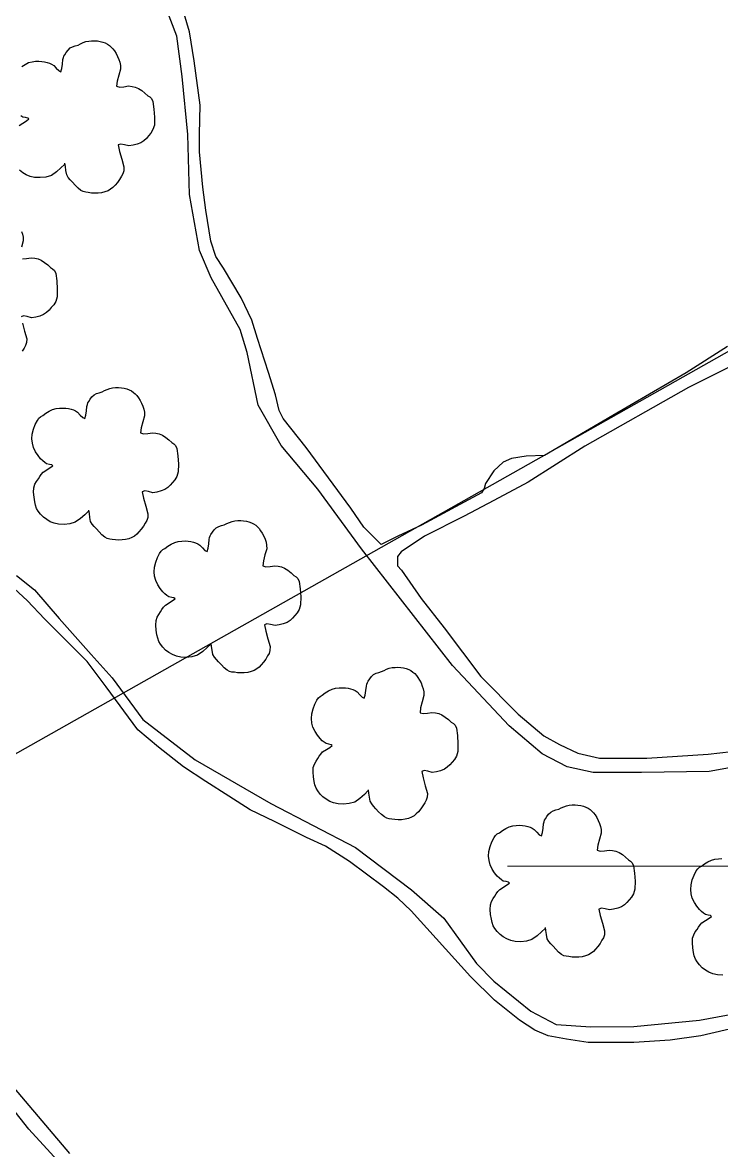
# Model space of a CAD drawing. Extents: x 731744 to 734894, y 7816585 to 7821040.
# Drawn here: x 733018.6 to 733274, y 7817396.1 to 7817808.2 of the extents above; entities that cross this region are included whole.
import ezdxf

# ---------------------------------------------------------------- set-up
doc = ezdxf.new("R2010")
doc.units = 0
doc.header["$MEASUREMENT"] = 0
doc.linetypes.add('CONTINUO', pattern=[0])
for name, color, linetype in [('0114000005', 1, 'CONTINUOUS'), ('0114000005010', 5, 'CONTINUOUS'), ('0114000005013', 5, 'CONTINUOUS')]:
    doc.layers.add(name, color=color, linetype=linetype)
for name, color, linetype, lineweight in [('MALHA', 8, 'CONTINUOUS', 9), ('MATO', 3, 'CONTINUOUS', 25), ('REDE_ELETRICA', 6, 'CONTINUOUS', 25)]:
    doc.layers.add(name, color=color, linetype=linetype, lineweight=lineweight)
doc.linetypes.add('CERCA1', pattern='A,0.25,-0.1,[133,ltypeshp.shx,S=0.1,R=0,X=-0.1,Y=0],-0.1,1', length=1.45)

msp = doc.modelspace()

# ---------------------------------------------------------------- linework, layer by layer
at = {"layer": '0114000005', "linetype": 'Continuous'}
for points in [[(733295.6, 7817539.35), (733269.51, 7817534.55), (733244.8, 7817534.2), (733227.06, 7817534.2), (733217.56, 7817536.26), (733208.41, 7817541.07), (733196.4, 7817551.25), (733175.69, 7817573.33), (733142.39, 7817615.9), (733126.48, 7817637.76), (733113.1, 7817653.66), (733104.63, 7817668.42), (733100.62, 7817687.64), (733098.11, 7817696.11), (733087.47, 7817714.99), (733083.23, 7817724.95), (733079.57, 7817745.43), (733079, 7817767.28), (733076.94, 7817788.45), (733074.99, 7817803.21), (733071.22, 7817813.05)], [(733016.33, 7817606.2), (733022.98, 7817600.9), (733031.99, 7817590.53), (733043.65, 7817577.3), (733051.31, 7817568.76), (733062.52, 7817553.54), (733081.63, 7817538.89), (733109.32, 7817522.87), (733140.21, 7817506.86), (733160.7, 7817491.29), (733172.48, 7817481), (733184.5, 7817464.4), (733190.79, 7817458), (733204.29, 7817447.01), (733213.56, 7817442.09), (733226.26, 7817441.29), (733241.94, 7817441.41), (733265.97, 7817443.69), (733287.59, 7817447.7)], [(733044.65, 7817377.92), (733020.91, 7817403.88), (732990.87, 7817441.78)]]:
    msp.add_lwpolyline(points, dxfattribs=at)
at = {"layer": '0114000005010', "linetype": 'Continuous', "flags": 128}
msp.add_lwpolyline([(733276.22, 7817689.83), (733261.1, 7817680.29), (733234.31, 7817664.64), (733209.33, 7817650), (733202.65, 7817649.84), (733197.24, 7817648.94), (733194.21, 7817647.56), (733190.76, 7817644.38), (733187.69, 7817639.76), (733187.26, 7817638.01), (733186.31, 7817636.37), (733164.3, 7817624.54), (733155.65, 7817620.56), (733149.66, 7817617.48), (733143.34, 7817623.85), (733138.57, 7817630.85), (733122.23, 7817652.97), (733113.85, 7817663.58), (733112.31, 7817666.44), (733110.99, 7817672.17), (733108.5, 7817680.34), (733104.46, 7817692.75), (733102.34, 7817699.43), (733098.52, 7817707.66), (733092, 7817718.42), (733089.24, 7817722.72), (733087.38, 7817728.4), (733085.53, 7817739.64), (733084.52, 7817748.13), (733083.25, 7817760.96), (733083.25, 7817767.38), (733083.46, 7817777.99), (733081.34, 7817794.28), (733079.53, 7817804.88), (733077.09, 7817813.53)], dxfattribs=at)
at = {"layer": '0114000005013', "linetype": 'Continuous', "flags": 128}
for points in [[(733281.14, 7817684.47), (733261.89, 7817674.85), (733224.05, 7817653.44), (733203.32, 7817640.34), (733190.8, 7817633.6), (733179.99, 7817627.82), (733165.48, 7817620.57), (733156.89, 7817614.86), (733155.63, 7817613.09), (733155.63, 7817609.75), (733157.03, 7817608.13), (733164.22, 7817597.83), (733172.66, 7817587.1), (733185.99, 7817569.25), (733199.69, 7817555.48), (733209.02, 7817547.63), (733214.79, 7817544.44), (733221.53, 7817541.33), (733229.38, 7817539.48), (733246.64, 7817539.48), (733269.15, 7817540.89), (733286.18, 7817542.81)], [(733280.52, 7817441.32), (733266.41, 7817438.03), (733255.2, 7817436.38), (733241.91, 7817435.59), (733235.18, 7817435.59), (733225.23, 7817435.59), (733217.31, 7817436.81), (733210.65, 7817438.06), (733205.82, 7817440.1), (733200.2, 7817443.72), (733191.06, 7817451.06), (733182.22, 7817459.69), (733160.55, 7817483.72), (733155.68, 7817488.34), (733150.49, 7817492.5), (733137.99, 7817501.73), (733129.29, 7817507.25), (733122.34, 7817510.44), (733110.6, 7817516.27), (733101.72, 7817520.57), (733093.95, 7817525.62), (733085.53, 7817530.95), (733077.37, 7817536.33), (733068.31, 7817543.45), (733060.68, 7817549.79), (733049.13, 7817565.56), (733042.16, 7817574.73), (733026.76, 7817590.22), (733020.28, 7817597.1), (733012.49, 7817604.26)], [(732999.2, 7817437.99), (733035.75, 7817395.02)]]:
    msp.add_lwpolyline(points, dxfattribs=at)
at = {"layer": 'MALHA', "color": 8}
msp.add_lwpolyline([(733195.76, 7817500), (733370.98, 7817500)], dxfattribs=at)
at = {"layer": 'MATO', "color": 94, "linetype": 'CONTINUO'}
for points in [[(733018.3, 7817792.18, -629.98), (733019.52, 7817792.94, -629.98), (733020.81, 7817793.58, -629.98), (733022.09, 7817793.9, -629.98), (733023.36, 7817794.06, -629.98), (733024.57, 7817794.09, -629.98), (733025.66, 7817794.03, -629.98), (733026.66, 7817793.89, -629.98), (733027.59, 7817793.66, -629.98), (733028.41, 7817793.39, -629.98), (733029.19, 7817793.03, -629.98), (733029.97, 7817792.56, -629.98), (733030.91, 7817791.52, -629.98), (733031.81, 7817790.64, -629.98), (733032.58, 7817790.22, -629.98), (733032.96, 7817791.42, -629.98), (733033.2, 7817793.02, -629.98), (733033.36, 7817794.68, -629.98), (733033.53, 7817795.4, -629.98), (733033.73, 7817795.95, -629.98), (733034.03, 7817796.46, -629.98), (733034.55, 7817797.31, -629.98), (733035.2, 7817798.16, -629.98), (733035.98, 7817798.93, -629.98), (733036.89, 7817799.36, -629.98), (733037.87, 7817799.69, -629.98), (733038.88, 7817799.99, -629.98), (733039.81, 7817800.45, -629.98), (733040.75, 7817800.88, -629.98), (733041.71, 7817801.25, -629.98), (733042.76, 7817801.44, -629.98), (733043.83, 7817801.54, -629.98), (733044.9, 7817801.54, -629.98), (733045.94, 7817801.48, -629.98), (733046.95, 7817801.34, -629.98), (733047.91, 7817801.11, -629.98), (733048.8, 7817800.77, -629.98), (733049.61, 7817800.33, -629.98), (733050.37, 7817799.82, -629.98), (733051.02, 7817799.26, -629.98), (733051.62, 7817798.61, -629.98), (733052.18, 7817797.85, -629.98), (733052.78, 7817796.89, -629.98), (733053.32, 7817795.84, -629.98), (733053.78, 7817794.71, -629.98), (733054.15, 7817793.7, -629.98), (733054.37, 7817792.56, -629.98), (733054.4, 7817791.21, -629.98), (733053.76, 7817788.99, -629.98), (733053.18, 7817786.8, -629.98), (733052.95, 7817784.98, -629.98), (733054.09, 7817784.66, -629.98), (733055.62, 7817784.77, -629.98), (733057.32, 7817785.04, -629.98), (733058.58, 7817784.9, -629.98), (733059.78, 7817784.62, -629.98), (733060.93, 7817784.17, -629.98), (733062.15, 7817783.36, -629.98), (733063.31, 7817782.43, -629.98), (733064.34, 7817781.48, -629.98), (733065.13, 7817781.04, -629.98), (733065.76, 7817780.41, -629.98), (733066.23, 7817779.32, -629.98), (733066.61, 7817776.62, -629.98), (733066.8, 7817773.62, -629.98), (733066.74, 7817770.73, -629.98), (733066.23, 7817769.1, -629.98), (733065.51, 7817767.86, -629.98), (733064.63, 7817766.89, -629.98), (733063.82, 7817765.89, -629.98), (733062.9, 7817765.04, -629.98), (733061.84, 7817764.33, -629.98), (733060.44, 7817763.78, -629.98), (733058.95, 7817763.39, -629.98), (733057.44, 7817763.16, -629.98), (733055.83, 7817763.59, -629.98), (733054.47, 7817763.83, -629.98), (733053.58, 7817763.5, -629.98), (733054.05, 7817761.11, -629.98), (733054.85, 7817758.28, -629.98), (733055.64, 7817755.48, -629.98), (733055.58, 7817754.05, -629.98), (733055.24, 7817752.97, -629.98), (733054.7, 7817752.07, -629.98), (733054.02, 7817750.91, -629.98), (733053.23, 7817749.81, -629.98), (733052.38, 7817748.8, -629.98), (733051.6, 7817747.99, -629.98), (733050.76, 7817747.32, -629.98), (733049.83, 7817746.77, -629.98), (733048.68, 7817746.35, -629.98), (733047.46, 7817746.05, -629.98), (733046.2, 7817745.88, -629.98), (733044.96, 7817745.86, -629.98), (733043.75, 7817745.94, -629.98), (733042.61, 7817746.1, -629.98), (733041.67, 7817746.21, -629.98), (733040.79, 7817746.44, -629.98), (733039.91, 7817746.86, -629.98), (733038.86, 7817747.75, -629.98), (733037.81, 7817748.79, -629.98), (733036.82, 7817749.9, -629.98), (733035.99, 7817750.76, -629.98), (733035.28, 7817751.65, -629.98), (733034.72, 7817752.64, -629.98), (733034.43, 7817754.14, -629.98), (733034.24, 7817755.59, -629.98), (733034.08, 7817756.79, -629.98)], [(733017.37, 7817770.61, -629.98), (733018.72, 7817771.49, -629.98), (733019.98, 7817772.31, -629.98), (733020.89, 7817773, -629.98), (733020.49, 7817773.29, -629.98), (733019.67, 7817773.49, -629.98), (733018.65, 7817773.71, -629.98), (733017.93, 7817774.14, -629.98)], [(733033.93, 7817756.37, -629.98), (733032.62, 7817755.11, -629.98), (733030.99, 7817753.68, -629.98), (733029.12, 7817752.34, -629.98), (733027.08, 7817751.78, -629.98), (733025, 7817751.55, -629.98), (733023.01, 7817751.63, -629.98), (733021.39, 7817751.98, -629.98), (733019.94, 7817752.56, -629.98), (733018.66, 7817753.32, -629.98), (733017.46, 7817754.23, -629.98)], [(733018.24, 7817731.93, -629.98), (733018.61, 7817730.92, -629.98), (733018.83, 7817729.78, -629.98), (733018.86, 7817728.43, -629.98), (733018.22, 7817726.21, -629.98)], [(733018.55, 7817721.88, -629.98), (733020.08, 7817721.99, -629.98), (733021.78, 7817722.26, -629.98), (733023.04, 7817722.12, -629.98), (733024.24, 7817721.84, -629.98), (733025.39, 7817721.39, -629.98), (733026.62, 7817720.58, -629.98), (733027.77, 7817719.65, -629.98), (733028.8, 7817718.7, -629.98), (733029.59, 7817718.26, -629.98), (733030.22, 7817717.63, -629.98), (733030.69, 7817716.54, -629.98), (733031.07, 7817713.84, -629.98), (733031.26, 7817710.84, -629.98), (733031.2, 7817707.95, -629.98), (733030.69, 7817706.32, -629.98), (733029.97, 7817705.08, -629.98), (733029.09, 7817704.11, -629.98), (733028.28, 7817703.11, -629.98), (733027.36, 7817702.26, -629.98), (733026.3, 7817701.55, -629.98), (733024.9, 7817701, -629.98), (733023.41, 7817700.61, -629.98), (733021.9, 7817700.38, -629.98), (733020.29, 7817700.81, -629.98), (733018.93, 7817701.05, -629.98), (733018.04, 7817700.72, -629.98)], [(733018.51, 7817698.33, -629.98), (733019.31, 7817695.5, -629.98), (733020.1, 7817692.7, -629.98), (733020.04, 7817691.27, -629.98), (733019.7, 7817690.19, -629.98), (733019.16, 7817689.29, -629.98), (733018.48, 7817688.13, -629.98)], [(733042.67, 7817629.67, -629.98), (733041.37, 7817628.41, -629.98), (733039.74, 7817626.97, -629.98), (733037.87, 7817625.63, -629.98), (733035.82, 7817625.07, -629.98), (733033.75, 7817624.85, -629.98), (733031.76, 7817624.93, -629.98), (733030.13, 7817625.28, -629.98), (733028.69, 7817625.85, -629.98), (733027.4, 7817626.62, -629.98), (733026.2, 7817627.52, -629.98), (733025.17, 7817628.55, -629.98), (733024.31, 7817629.65, -629.98), (733023.73, 7817630.7, -629.98), (733023.32, 7817631.85, -629.98), (733023.04, 7817633.13, -629.98), (733022.77, 7817634.83, -629.98), (733022.64, 7817636.59, -629.98), (733022.69, 7817638.27, -629.98), (733023.12, 7817639.51, -629.98), (733023.7, 7817640.57, -629.98), (733024.36, 7817641.51, -629.98), (733024.85, 7817642.36, -629.98), (733025.42, 7817643.15, -629.98), (733026.11, 7817643.91, -629.98), (733027.46, 7817644.79, -629.98), (733028.73, 7817645.6, -629.98), (733029.63, 7817646.29, -629.98), (733029.24, 7817646.58, -629.98), (733028.42, 7817646.78, -629.98), (733027.39, 7817647.01, -629.98), (733026.67, 7817647.43, -629.98), (733025.95, 7817648.03, -629.98), (733025.19, 7817648.83, -629.98), (733024.24, 7817650.02, -629.98), (733023.34, 7817651.4, -629.98), (733022.59, 7817652.92, -629.98), (733022.19, 7817654.49, -629.98), (733022.03, 7817656.12, -629.98), (733022.12, 7817657.79, -629.98), (733022.6, 7817659.63, -629.98), (733023.25, 7817661.37, -629.98), (733023.99, 7817662.87, -629.98), (733024.57, 7817663.65, -629.98), (733025.2, 7817664.22, -629.98), (733025.96, 7817664.68, -629.98), (733027.05, 7817665.47, -629.98), (733028.26, 7817666.23, -629.98), (733029.55, 7817666.88, -629.98), (733030.83, 7817667.2, -629.98), (733032.1, 7817667.35, -629.98), (733033.32, 7817667.38, -629.98), (733034.4, 7817667.33, -629.98), (733035.4, 7817667.18, -629.98), (733036.33, 7817666.95, -629.98), (733037.15, 7817666.69, -629.98), (733037.94, 7817666.33, -629.98), (733038.71, 7817665.85, -629.98), (733039.66, 7817664.81, -629.98), (733040.56, 7817663.94, -629.98), (733041.33, 7817663.52, -629.98), (733041.7, 7817664.72, -629.98), (733041.94, 7817666.32, -629.98), (733042.11, 7817667.97, -629.98), (733042.27, 7817668.7, -629.98), (733042.48, 7817669.25, -629.98), (733042.77, 7817669.75, -629.98), (733043.3, 7817670.6, -629.98), (733043.95, 7817671.45, -629.98), (733044.72, 7817672.22, -629.98), (733045.64, 7817672.65, -629.98), (733046.62, 7817672.99, -629.98), (733047.63, 7817673.28, -629.98), (733048.56, 7817673.74, -629.98), (733049.5, 7817674.17, -629.98), (733050.46, 7817674.54, -629.98), (733051.51, 7817674.74, -629.98), (733052.58, 7817674.83, -629.98), (733053.65, 7817674.83, -629.98), (733054.69, 7817674.78, -629.98), (733055.7, 7817674.64, -629.98), (733056.66, 7817674.4, -629.98), (733057.54, 7817674.06, -629.98), (733058.36, 7817673.63, -629.98), (733059.11, 7817673.11, -629.98), (733059.77, 7817672.55, -629.98), (733060.37, 7817671.91, -629.98), (733060.93, 7817671.15, -629.98), (733061.52, 7817670.19, -629.98), (733062.06, 7817669.13, -629.98), (733062.52, 7817668, -629.98), (733062.89, 7817666.99, -629.98), (733063.11, 7817665.86, -629.98), (733063.15, 7817664.5, -629.98), (733062.5, 7817662.28, -629.98), (733061.92, 7817660.09, -629.98), (733061.7, 7817658.27, -629.98), (733062.83, 7817657.95, -629.98), (733064.37, 7817658.06, -629.98), (733066.07, 7817658.34, -629.98), (733067.33, 7817658.2, -629.98), (733068.52, 7817657.92, -629.98), (733069.68, 7817657.47, -629.98), (733070.9, 7817656.66, -629.98), (733072.05, 7817655.73, -629.98), (733073.08, 7817654.77, -629.98), (733073.87, 7817654.33, -629.98), (733074.5, 7817653.7, -629.98), (733074.97, 7817652.61, -629.98), (733075.36, 7817649.91, -629.98), (733075.54, 7817646.91, -629.98), (733075.48, 7817644.03, -629.98), (733074.98, 7817642.39, -629.98), (733074.25, 7817641.15, -629.98), (733073.38, 7817640.19, -629.98), (733072.57, 7817639.19, -629.98), (733071.65, 7817638.33, -629.98), (733070.58, 7817637.63, -629.98), (733069.19, 7817637.07, -629.98), (733067.7, 7817636.68, -629.98), (733066.18, 7817636.45, -629.98), (733064.57, 7817636.88, -629.98), (733063.22, 7817637.12, -629.98), (733062.33, 7817636.79, -629.98), (733062.8, 7817634.41, -629.98), (733063.59, 7817631.58, -629.98), (733064.39, 7817628.78, -629.98), (733064.32, 7817627.35, -629.98), (733063.99, 7817626.26, -629.98), (733063.44, 7817625.36, -629.98), (733062.77, 7817624.2, -629.98), (733061.98, 7817623.1, -629.98), (733061.12, 7817622.1, -629.98), (733060.34, 7817621.29, -629.98), (733059.5, 7817620.61, -629.98), (733058.57, 7817620.07, -629.98), (733057.43, 7817619.64, -629.98), (733056.21, 7817619.35, -629.98), (733054.95, 7817619.18, -629.98), (733053.7, 7817619.15, -629.98), (733052.5, 7817619.23, -629.98), (733051.35, 7817619.39, -629.98), (733050.42, 7817619.5, -629.98), (733049.54, 7817619.74, -629.98), (733048.66, 7817620.16, -629.98), (733047.6, 7817621.04, -629.98), (733046.56, 7817622.09, -629.98), (733045.57, 7817623.19, -629.98), (733044.74, 7817624.05, -629.98), (733044.03, 7817624.94, -629.98), (733043.47, 7817625.93, -629.98), (733043.18, 7817627.43, -629.98), (733042.99, 7817628.88, -629.98), (733042.82, 7817630.08, -629.98)], [(733087.34, 7817581.1, -629.98), (733086.03, 7817579.83, -629.98), (733084.4, 7817578.4, -629.98), (733082.53, 7817577.06, -629.98), (733080.49, 7817576.5, -629.98), (733078.41, 7817576.28, -629.98), (733076.42, 7817576.35, -629.98), (733074.8, 7817576.7, -629.98), (733073.35, 7817577.28, -629.98), (733072.06, 7817578.05, -629.98), (733070.87, 7817578.95, -629.98), (733069.83, 7817579.97, -629.98), (733068.98, 7817581.08, -629.98), (733068.39, 7817582.13, -629.98), (733067.98, 7817583.27, -629.98), (733067.7, 7817584.56, -629.98), (733067.43, 7817586.26, -629.98), (733067.3, 7817588.02, -629.98), (733067.35, 7817589.69, -629.98), (733067.78, 7817590.93, -629.98), (733068.36, 7817592, -629.98), (733069.02, 7817592.94, -629.98), (733069.51, 7817593.79, -629.98), (733070.08, 7817594.58, -629.98), (733070.78, 7817595.34, -629.98), (733072.13, 7817596.21, -629.98), (733073.39, 7817597.03, -629.98), (733074.29, 7817597.72, -629.98), (733073.9, 7817598.01, -629.98), (733073.08, 7817598.21, -629.98), (733072.06, 7817598.44, -629.98), (733071.34, 7817598.86, -629.98), (733070.61, 7817599.46, -629.98), (733069.85, 7817600.26, -629.98), (733068.9, 7817601.44, -629.98), (733068.01, 7817602.83, -629.98), (733067.25, 7817604.35, -629.98), (733066.85, 7817605.91, -629.98), (733066.69, 7817607.55, -629.98), (733066.78, 7817609.22, -629.98), (733067.26, 7817611.06, -629.98), (733067.91, 7817612.79, -629.98), (733068.66, 7817614.29, -629.98), (733069.23, 7817615.08, -629.98), (733069.87, 7817615.64, -629.98), (733070.63, 7817616.11, -629.98), (733071.71, 7817616.9, -629.98), (733072.93, 7817617.66, -629.98), (733074.21, 7817618.3, -629.98), (733075.5, 7817618.62, -629.98), (733076.76, 7817618.78, -629.98), (733077.98, 7817618.81, -629.98), (733079.07, 7817618.76, -629.98), (733080.07, 7817618.61, -629.98), (733081, 7817618.38, -629.98), (733081.82, 7817618.11, -629.98), (733082.6, 7817617.75, -629.98), (733083.38, 7817617.28, -629.98), (733084.32, 7817616.24, -629.98), (733085.22, 7817615.37, -629.98), (733085.99, 7817614.95, -629.98), (733086.37, 7817616.14, -629.98), (733086.61, 7817617.75, -629.98), (733086.77, 7817619.4, -629.98), (733086.94, 7817620.12, -629.98), (733087.14, 7817620.68, -629.98), (733087.44, 7817621.18, -629.98), (733087.96, 7817622.03, -629.98), (733088.61, 7817622.88, -629.98), (733089.39, 7817623.65, -629.98), (733090.3, 7817624.08, -629.98), (733091.28, 7817624.42, -629.98), (733092.29, 7817624.71, -629.98), (733093.22, 7817625.17, -629.98), (733094.16, 7817625.6, -629.98), (733095.12, 7817625.97, -629.98), (733096.17, 7817626.16, -629.98), (733097.24, 7817626.26, -629.98), (733098.31, 7817626.26, -629.98), (733099.35, 7817626.21, -629.98), (733100.36, 7817626.06, -629.98), (733101.32, 7817625.83, -629.98), (733102.21, 7817625.49, -629.98), (733103.02, 7817625.05, -629.98), (733103.77, 7817624.54, -629.98), (733104.43, 7817623.98, -629.98), (733105.03, 7817623.33, -629.98), (733105.59, 7817622.57, -629.98), (733106.19, 7817621.62, -629.98), (733106.73, 7817620.56, -629.98), (733107.19, 7817619.43, -629.98), (733107.56, 7817618.42, -629.98), (733107.78, 7817617.28, -629.98), (733107.81, 7817615.93, -629.98), (733107.17, 7817613.71, -629.98), (733106.59, 7817611.52, -629.98), (733106.36, 7817609.7, -629.98), (733107.5, 7817609.38, -629.98), (733109.03, 7817609.49, -629.98), (733110.73, 7817609.76, -629.98), (733111.99, 7817609.62, -629.98), (733113.19, 7817609.34, -629.98), (733114.34, 7817608.9, -629.98), (733115.56, 7817608.08, -629.98), (733116.72, 7817607.15, -629.98), (733117.75, 7817606.2, -629.98), (733118.54, 7817605.76, -629.98), (733119.17, 7817605.13, -629.98), (733119.64, 7817604.04, -629.98), (733120.02, 7817601.34, -629.98), (733120.21, 7817598.34, -629.98), (733120.15, 7817595.46, -629.98), (733119.64, 7817593.82, -629.98), (733118.92, 7817592.58, -629.98), (733118.04, 7817591.61, -629.98), (733117.23, 7817590.61, -629.98), (733116.31, 7817589.76, -629.98), (733115.25, 7817589.06, -629.98), (733113.85, 7817588.5, -629.98), (733112.36, 7817588.11, -629.98), (733110.85, 7817587.88, -629.98), (733109.23, 7817588.31, -629.98), (733107.88, 7817588.55, -629.98), (733106.99, 7817588.22, -629.98), (733107.46, 7817585.84, -629.98), (733108.26, 7817583, -629.98), (733109.05, 7817580.2, -629.98), (733108.99, 7817578.77, -629.98), (733108.65, 7817577.69, -629.98), (733108.11, 7817576.79, -629.98), (733107.43, 7817575.63, -629.98), (733106.64, 7817574.53, -629.98), (733105.79, 7817573.53, -629.98), (733105, 7817572.72, -629.98), (733104.17, 7817572.04, -629.98), (733103.24, 7817571.49, -629.98), (733102.09, 7817571.07, -629.98), (733100.87, 7817570.78, -629.98), (733099.61, 7817570.6, -629.98), (733098.37, 7817570.58, -629.98), (733097.16, 7817570.66, -629.98), (733096.02, 7817570.82, -629.98), (733095.08, 7817570.93, -629.98), (733094.2, 7817571.16, -629.98), (733093.32, 7817571.59, -629.98), (733092.27, 7817572.47, -629.98), (733091.22, 7817573.52, -629.98), (733090.23, 7817574.62, -629.98), (733089.4, 7817575.48, -629.98), (733088.69, 7817576.37, -629.98), (733088.13, 7817577.36, -629.98), (733087.84, 7817578.86, -629.98), (733087.65, 7817580.31, -629.98), (733087.49, 7817581.51, -629.98)], [(733144.8, 7817527.47, -629.98), (733143.5, 7817526.21, -629.98), (733141.86, 7817524.77, -629.98), (733139.99, 7817523.43, -629.98), (733137.95, 7817522.88, -629.98), (733135.87, 7817522.65, -629.98), (733133.88, 7817522.73, -629.98), (733132.26, 7817523.08, -629.98), (733130.81, 7817523.66, -629.98), (733129.53, 7817524.42, -629.98), (733128.33, 7817525.33, -629.98), (733127.29, 7817526.35, -629.98), (733126.44, 7817527.46, -629.98), (733125.86, 7817528.51, -629.98), (733125.44, 7817529.65, -629.98), (733125.16, 7817530.93, -629.98), (733124.89, 7817532.64, -629.98), (733124.76, 7817534.39, -629.98), (733124.82, 7817536.07, -629.98), (733125.24, 7817537.31, -629.98), (733125.82, 7817538.38, -629.98), (733126.48, 7817539.31, -629.98), (733126.98, 7817540.16, -629.98), (733127.54, 7817540.95, -629.98), (733128.24, 7817541.71, -629.98), (733129.59, 7817542.59, -629.98), (733130.85, 7817543.41, -629.98), (733131.76, 7817544.1, -629.98), (733131.36, 7817544.38, -629.98), (733130.55, 7817544.59, -629.98), (733129.52, 7817544.81, -629.98), (733128.8, 7817545.24, -629.98), (733128.07, 7817545.83, -629.98), (733127.31, 7817546.63, -629.98), (733126.37, 7817547.82, -629.98), (733125.47, 7817549.2, -629.98), (733124.71, 7817550.72, -629.98), (733124.31, 7817552.29, -629.98), (733124.15, 7817553.92, -629.98), (733124.25, 7817555.6, -629.98), (733124.72, 7817557.44, -629.98), (733125.37, 7817559.17, -629.98), (733126.12, 7817560.67, -629.98), (733126.69, 7817561.46, -629.98), (733127.33, 7817562.02, -629.98), (733128.09, 7817562.49, -629.98), (733129.18, 7817563.28, -629.98), (733130.39, 7817564.04, -629.98), (733131.68, 7817564.68, -629.98), (733132.96, 7817565, -629.98), (733134.23, 7817565.16, -629.98), (733135.45, 7817565.18, -629.98), (733136.53, 7817565.13, -629.98), (733137.53, 7817564.99, -629.98), (733138.46, 7817564.75, -629.98), (733139.28, 7817564.49, -629.98), (733140.06, 7817564.13, -629.98), (733140.84, 7817563.65, -629.98), (733141.79, 7817562.62, -629.98), (733142.68, 7817561.74, -629.98), (733143.45, 7817561.32, -629.98), (733143.83, 7817562.52, -629.98), (733144.07, 7817564.12, -629.98), (733144.23, 7817565.78, -629.98), (733144.4, 7817566.5, -629.98), (733144.6, 7817567.05, -629.98), (733144.9, 7817567.55, -629.98), (733145.42, 7817568.4, -629.98), (733146.08, 7817569.25, -629.98), (733146.85, 7817570.02, -629.98), (733147.76, 7817570.46, -629.98), (733148.74, 7817570.79, -629.98), (733149.75, 7817571.09, -629.98), (733150.68, 7817571.54, -629.98), (733151.62, 7817571.98, -629.98), (733152.59, 7817572.35, -629.98), (733153.64, 7817572.54, -629.98), (733154.7, 7817572.63, -629.98), (733155.77, 7817572.64, -629.98), (733156.82, 7817572.58, -629.98), (733157.83, 7817572.44, -629.98), (733158.79, 7817572.21, -629.98), (733159.67, 7817571.86, -629.98), (733160.49, 7817571.43, -629.98), (733161.24, 7817570.91, -629.98), (733161.89, 7817570.36, -629.98), (733162.49, 7817569.71, -629.98), (733163.06, 7817568.95, -629.98), (733163.65, 7817567.99, -629.98), (733164.19, 7817566.93, -629.98), (733164.65, 7817565.8, -629.98), (733165.02, 7817564.8, -629.98), (733165.24, 7817563.66, -629.98), (733165.27, 7817562.31, -629.98), (733164.63, 7817560.09, -629.98), (733164.05, 7817557.9, -629.98), (733163.82, 7817556.07, -629.98), (733164.96, 7817555.75, -629.98), (733166.49, 7817555.86, -629.98), (733168.19, 7817556.14, -629.98), (733169.45, 7817556, -629.98), (733170.65, 7817555.72, -629.98), (733171.8, 7817555.27, -629.98), (733173.03, 7817554.46, -629.98), (733174.18, 7817553.53, -629.98), (733175.21, 7817552.57, -629.98), (733176, 7817552.14, -629.98), (733176.63, 7817551.5, -629.98), (733177.1, 7817550.42, -629.98), (733177.48, 7817547.72, -629.98), (733177.67, 7817544.72, -629.98), (733177.61, 7817541.83, -629.98), (733177.1, 7817540.2, -629.98), (733176.38, 7817538.96, -629.98), (733175.51, 7817537.99, -629.98), (733174.7, 7817536.99, -629.98), (733173.78, 7817536.14, -629.98), (733172.71, 7817535.43, -629.98), (733171.32, 7817534.88, -629.98), (733169.82, 7817534.49, -629.98), (733168.31, 7817534.26, -629.98), (733166.7, 7817534.69, -629.98), (733165.34, 7817534.92, -629.98), (733164.45, 7817534.6, -629.98), (733164.92, 7817532.21, -629.98), (733165.72, 7817529.38, -629.98), (733166.51, 7817526.58, -629.98), (733166.45, 7817525.15, -629.98), (733166.12, 7817524.07, -629.98), (733165.57, 7817523.16, -629.98), (733164.89, 7817522.01, -629.98), (733164.1, 7817520.91, -629.98), (733163.25, 7817519.9, -629.98), (733162.47, 7817519.09, -629.98), (733161.63, 7817518.42, -629.98), (733160.7, 7817517.87, -629.98), (733159.56, 7817517.45, -629.98), (733158.33, 7817517.15, -629.98), (733157.07, 7817516.98, -629.98), (733155.83, 7817516.96, -629.98), (733154.62, 7817517.04, -629.98), (733153.48, 7817517.2, -629.98), (733152.55, 7817517.31, -629.98), (733151.66, 7817517.54, -629.98), (733150.78, 7817517.96, -629.98), (733149.73, 7817518.85, -629.98), (733148.68, 7817519.89, -629.98), (733147.69, 7817521, -629.98), (733146.86, 7817521.86, -629.98), (733146.15, 7817522.75, -629.98), (733145.59, 7817523.73, -629.98), (733145.31, 7817525.23, -629.98), (733145.11, 7817526.69, -629.98), (733144.95, 7817527.88, -629.98)], [(733209.53, 7817477.21, -629.98), (733208.22, 7817475.95, -629.98), (733206.59, 7817474.52, -629.98), (733204.72, 7817473.18, -629.98), (733202.68, 7817472.62, -629.98), (733200.6, 7817472.39, -629.98), (733198.61, 7817472.47, -629.98), (733196.99, 7817472.82, -629.98), (733195.54, 7817473.4, -629.98), (733194.25, 7817474.16, -629.98), (733193.06, 7817475.07, -629.98), (733192.02, 7817476.09, -629.98), (733191.16, 7817477.2, -629.98), (733190.58, 7817478.25, -629.98), (733190.17, 7817479.39, -629.98), (733189.89, 7817480.68, -629.98), (733189.62, 7817482.38, -629.98), (733189.49, 7817484.14, -629.98), (733189.54, 7817485.81, -629.98), (733189.97, 7817487.05, -629.98), (733190.55, 7817488.12, -629.98), (733191.21, 7817489.05, -629.98), (733191.7, 7817489.91, -629.98), (733192.27, 7817490.7, -629.98), (733192.97, 7817491.45, -629.98), (733194.31, 7817492.33, -629.98), (733195.58, 7817493.15, -629.98), (733196.48, 7817493.84, -629.98), (733196.09, 7817494.13, -629.98), (733195.27, 7817494.33, -629.98), (733194.24, 7817494.55, -629.98), (733193.53, 7817494.98, -629.98), (733192.8, 7817495.57, -629.98), (733192.04, 7817496.38, -629.98), (733191.09, 7817497.56, -629.98), (733190.2, 7817498.94, -629.98), (733189.44, 7817500.47, -629.98), (733189.04, 7817502.03, -629.98), (733188.88, 7817503.66, -629.98), (733188.97, 7817505.34, -629.98), (733189.45, 7817507.18, -629.98), (733190.1, 7817508.91, -629.98), (733190.85, 7817510.41, -629.98), (733191.42, 7817511.2, -629.98), (733192.05, 7817511.76, -629.98), (733192.82, 7817512.23, -629.98), (733193.9, 7817513.02, -629.98), (733195.12, 7817513.78, -629.98), (733196.4, 7817514.42, -629.98), (733197.69, 7817514.74, -629.98), (733198.95, 7817514.9, -629.98), (733200.17, 7817514.93, -629.98), (733201.25, 7817514.87, -629.98), (733202.26, 7817514.73, -629.98), (733203.19, 7817514.5, -629.98), (733204.01, 7817514.23, -629.98), (733204.79, 7817513.87, -629.98), (733205.57, 7817513.4, -629.98), (733206.51, 7817512.36, -629.98), (733207.41, 7817511.48, -629.98), (733208.18, 7817511.06, -629.98), (733208.56, 7817512.26, -629.98), (733208.8, 7817513.86, -629.98), (733208.96, 7817515.52, -629.98), (733209.13, 7817516.24, -629.98), (733209.33, 7817516.79, -629.98), (733209.63, 7817517.3, -629.98), (733210.15, 7817518.15, -629.98), (733210.8, 7817519, -629.98), (733211.58, 7817519.77, -629.98), (733212.49, 7817520.2, -629.98), (733213.47, 7817520.53, -629.98), (733214.48, 7817520.83, -629.98), (733215.41, 7817521.29, -629.98), (733216.35, 7817521.72, -629.98), (733217.31, 7817522.09, -629.98), (733218.36, 7817522.28, -629.98), (733219.43, 7817522.38, -629.98), (733220.5, 7817522.38, -629.98), (733221.54, 7817522.32, -629.98), (733222.55, 7817522.18, -629.98), (733223.51, 7817521.95, -629.98), (733224.4, 7817521.6, -629.98), (733225.21, 7817521.17, -629.98), (733225.96, 7817520.66, -629.98), (733226.62, 7817520.1, -629.98), (733227.22, 7817519.45, -629.98), (733227.78, 7817518.69, -629.98), (733228.37, 7817517.73, -629.98), (733228.91, 7817516.68, -629.98), (733229.37, 7817515.55, -629.98), (733229.74, 7817514.54, -629.98), (733229.97, 7817513.4, -629.98), (733230, 7817512.05, -629.98), (733229.36, 7817509.83, -629.98), (733228.78, 7817507.64, -629.98), (733228.55, 7817505.82, -629.98), (733229.68, 7817505.5, -629.98), (733231.22, 7817505.61, -629.98), (733232.92, 7817505.88, -629.98), (733234.18, 7817505.74, -629.98), (733235.38, 7817505.46, -629.98), (733236.53, 7817505.01, -629.98), (733237.75, 7817504.2, -629.98), (733238.9, 7817503.27, -629.98), (733239.94, 7817502.32, -629.98), (733240.73, 7817501.88, -629.98), (733241.36, 7817501.25, -629.98), (733241.83, 7817500.16, -629.98), (733242.21, 7817497.46, -629.98), (733242.4, 7817494.46, -629.98), (733242.34, 7817491.57, -629.98), (733241.83, 7817489.94, -629.98), (733241.11, 7817488.7, -629.98), (733240.23, 7817487.73, -629.98), (733239.42, 7817486.73, -629.98), (733238.5, 7817485.88, -629.98), (733237.44, 7817485.17, -629.98), (733236.04, 7817484.62, -629.98), (733234.55, 7817484.23, -629.98), (733233.04, 7817484, -629.98), (733231.42, 7817484.43, -629.98), (733230.07, 7817484.66, -629.98), (733229.18, 7817484.34, -629.98), (733229.65, 7817481.95, -629.98), (733230.44, 7817479.12, -629.98), (733231.24, 7817476.32, -629.98), (733231.18, 7817474.89, -629.98), (733230.84, 7817473.81, -629.98), (733230.29, 7817472.91, -629.98), (733229.62, 7817471.75, -629.98), (733228.83, 7817470.65, -629.98), (733227.98, 7817469.64, -629.98), (733227.19, 7817468.83, -629.98), (733226.35, 7817468.16, -629.98), (733225.43, 7817467.61, -629.98), (733224.28, 7817467.19, -629.98), (733223.06, 7817466.89, -629.98), (733221.8, 7817466.72, -629.98), (733220.56, 7817466.7, -629.98), (733219.35, 7817466.78, -629.98), (733218.21, 7817466.94, -629.98), (733217.27, 7817467.05, -629.98), (733216.39, 7817467.28, -629.98), (733215.51, 7817467.7, -629.98), (733214.46, 7817468.59, -629.98), (733213.41, 7817469.63, -629.98), (733212.42, 7817470.74, -629.98), (733211.59, 7817471.6, -629.98), (733210.88, 7817472.49, -629.98), (733210.32, 7817473.48, -629.98), (733210.03, 7817474.98, -629.98), (733209.84, 7817476.43, -629.98), (733209.68, 7817477.63, -629.98)], [(733274.47, 7817460.21, -629.98), (733272.47, 7817460.29, -629.98), (733270.85, 7817460.64, -629.98), (733269.4, 7817461.21, -629.98), (733268.12, 7817461.98, -629.98), (733266.92, 7817462.89, -629.98), (733265.88, 7817463.91, -629.98), (733265.03, 7817465.01, -629.98), (733264.45, 7817466.06, -629.98), (733264.03, 7817467.21, -629.98), (733263.75, 7817468.49, -629.98), (733263.48, 7817470.2, -629.98), (733263.35, 7817471.95, -629.98), (733263.41, 7817473.63, -629.98), (733263.83, 7817474.87, -629.98), (733264.41, 7817475.94, -629.98), (733265.07, 7817476.87, -629.98), (733265.57, 7817477.72, -629.98), (733266.13, 7817478.51, -629.98), (733266.83, 7817479.27, -629.98), (733268.18, 7817480.15, -629.98), (733269.44, 7817480.96, -629.98), (733270.35, 7817481.66, -629.98), (733269.96, 7817481.94, -629.98), (733269.14, 7817482.15, -629.98), (733268.11, 7817482.37, -629.98), (733267.39, 7817482.8, -629.98), (733266.66, 7817483.39, -629.98), (733265.9, 7817484.19, -629.98), (733264.96, 7817485.38, -629.98), (733264.06, 7817486.76, -629.98), (733263.31, 7817488.28, -629.98), (733262.9, 7817489.85, -629.98), (733262.74, 7817491.48, -629.98), (733262.84, 7817493.15, -629.98), (733263.31, 7817494.99, -629.98), (733263.96, 7817496.73, -629.98), (733264.71, 7817498.23, -629.98), (733265.28, 7817499.02, -629.98), (733265.92, 7817499.58, -629.98), (733266.68, 7817500.05, -629.98), (733267.77, 7817500.84, -629.98), (733268.98, 7817501.59, -629.98), (733270.27, 7817502.24, -629.98), (733271.55, 7817502.56, -629.98), (733272.82, 7817502.72, -629.98), (733274.04, 7817502.74, -629.98)]]:
    msp.add_polyline3d(points, dxfattribs=at)
at = {"layer": 'REDE_ELETRICA', "linetype": 'CERCA1', "ltscale": 20}
msp.add_lwpolyline([(733967.44, 7818079.4), (733877.18, 7818027.48), (733796.37, 7817982.14), (733719.15, 7817938.34), (733630.22, 7817888.5), (733544.45, 7817839.57), (733457.53, 7817790.4), (733369.77, 7817741.31), (733282.53, 7817691.43), (732783.85, 7817409.97)], dxfattribs=at)

doc.saveas('drawing.dxf')
